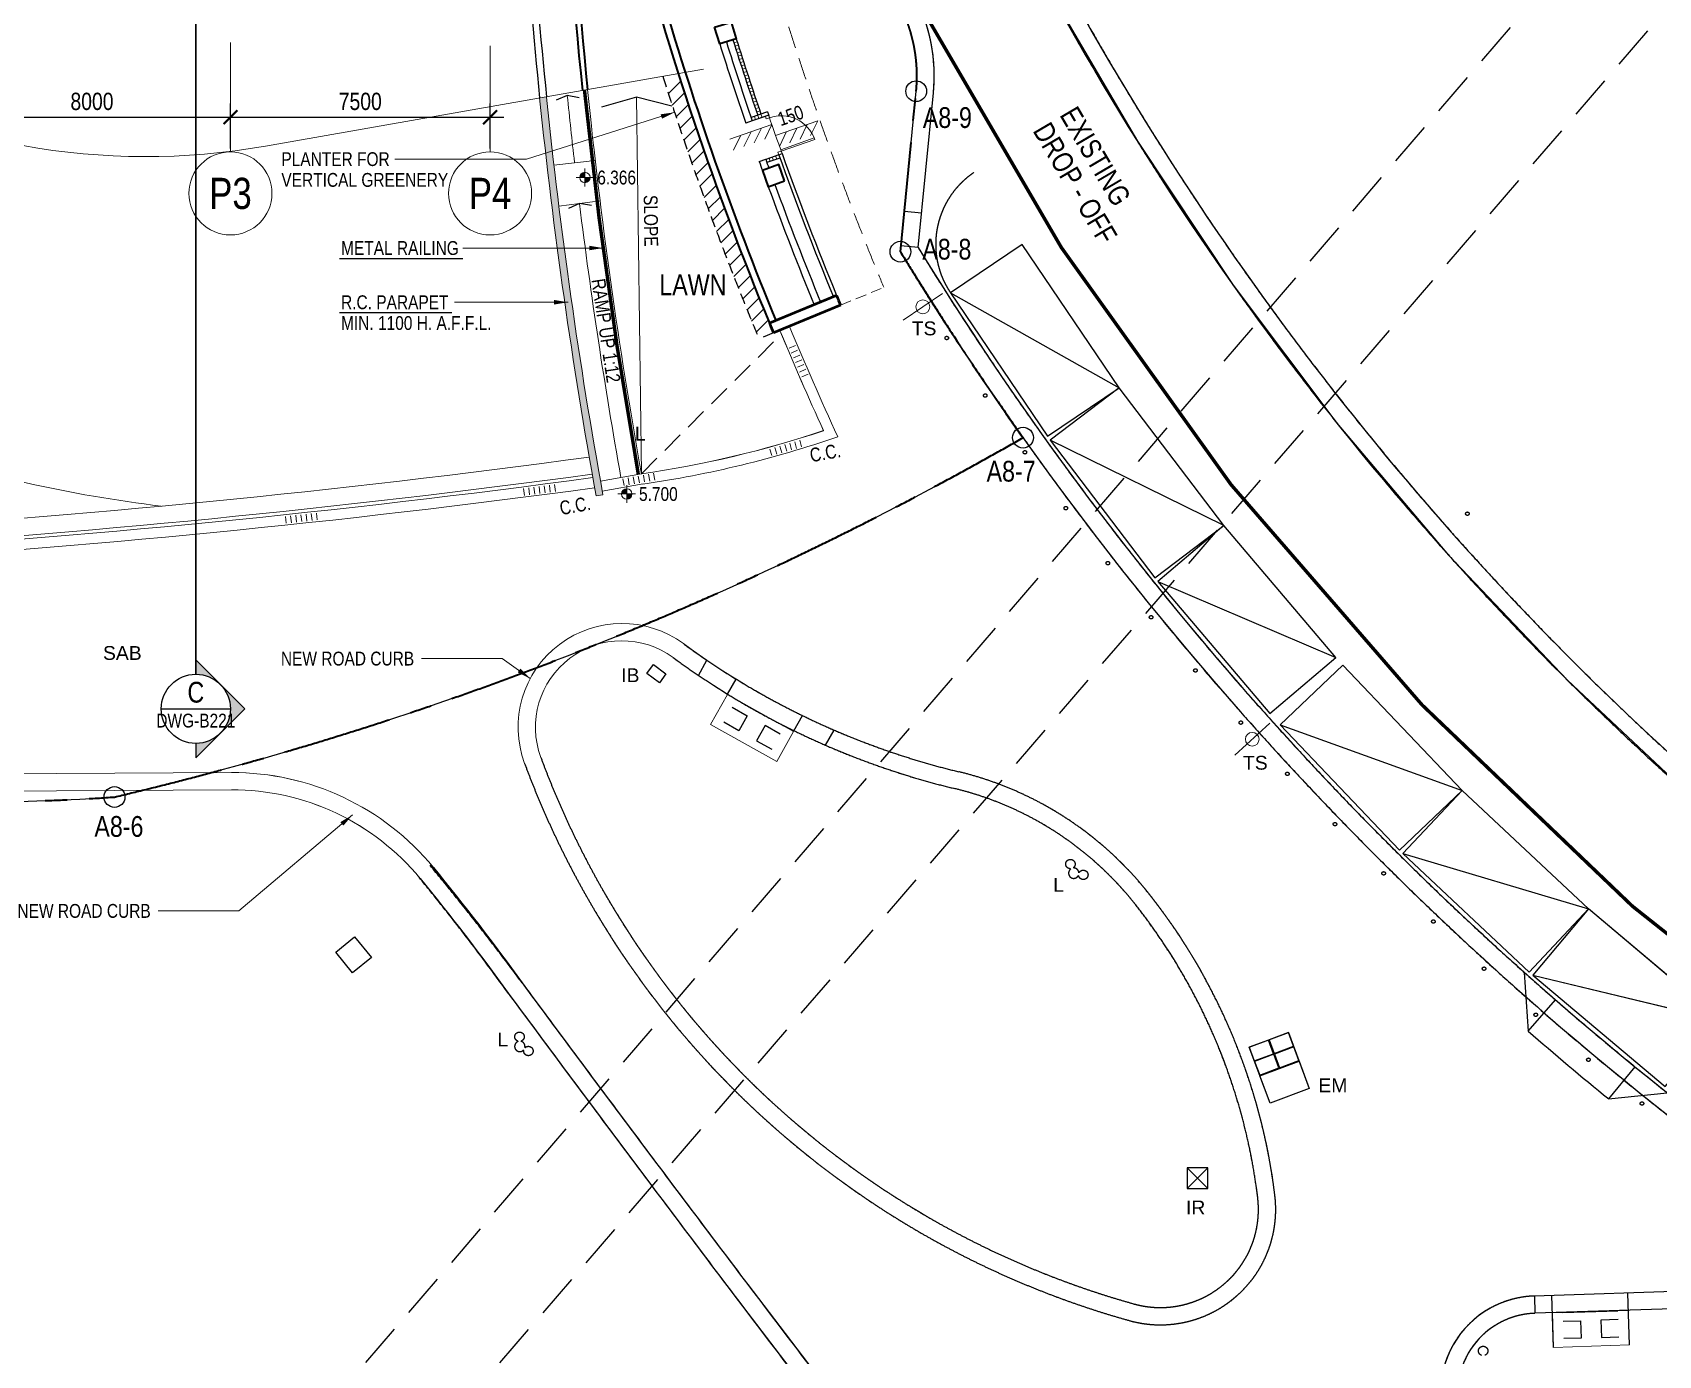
# Model space of a CAD drawing. Header units: millimetres. Extents: x 833576263 to 1668046980, y 817519639 to 1636103653.
# Drawn here: x 834088673 to 834135641, y 817956395 to 817994618 of the extents above; entities that cross this region are included whole.
import ezdxf
from ezdxf.enums import TextEntityAlignment as Align

# ---------------------------------------------------------------- set-up
doc = ezdxf.new("R2010")
doc.units = ezdxf.units.MM
doc.header["$LTSCALE"] = 100
doc.header["$MEASUREMENT"] = 0
for name, pattern in [('C160$0$Hidden', [9.525, 6.35, -3.175]), ('R_LINE_SEC$0$CENTER', [50.8, 31.75, -6.35, 6.35, -6.35]), ('R_P_Grid$0$CENTER', [50.8, 31.75, -6.35, 6.35, -6.35]), ('R_P_LG$0$HIDDEN', [9.525, 6.35, -3.175]), ('R_P_LG$0$HIDDEN2', [4.7625, 3.175, -1.5875]), ('R_site$0$HIDDENX2', [19.05, 12.7, -6.35])]:
    doc.linetypes.add(name, pattern=pattern)
doc.layers.get('Defpoints').update_dxf_attribs({"color": 170})
for name, color, linetype in [('C160$0$+C160', 6, 'C160$0$Hidden'), ('R_LINE_SEC$0$M-REFE', 3, 'Continuous'), ('R_site$0$G-SITE(WHC)', 7, 'R_site$0$HIDDENX2'), ('R_site$0$WHC', 8, 'R_site$0$HIDDENX2'), ('R_Text for GBP from DLN$0$base plan(mm)$0$DLN040__', 7, 'Continuous'), ('T-TITL', 7, 'Continuous'), ('X-REF', 7, 'Continuous')]:
    doc.layers.add(name, color=color, linetype=linetype)
for name, color, linetype, lineweight in [('C160$0$DLN_TRAFFIC SIGN', 6, 'Continuous', 18), ('R_P_Grid$0$RDA0251-PARK', 7, 'R_P_Grid$0$CENTER', 18), ('R_P_Grid$0$RDA0311-PARK', 7, 'Continuous', 25), ('R_P_Grid$0$RDA9101_P46A', 2, 'R_P_Grid$0$CENTER', 35), ('R_P_Grid$0$RDA9102', 1, 'Continuous', 25), ('R_P_LG$0$2-STRU', 2, 'Continuous', 50), ('R_P_LG$0$3-WALL', 3, 'Continuous', 35), ('R_P_LG$0$4-LINE', 7, 'Continuous', 9), ('R_P_LG$0$RDA0322', 1, 'Continuous', 18), ('R_P_LG$0$RDA0324', 7, 'Continuous', 18), ('R_P_LG$0$RDA04011', 4, 'Continuous', 25), ('R_P_LG$0$RDA04031', 3, 'Continuous', 25), ('R_P_LG$0$RDA0612', 7, 'Continuous', 13), ('R_P_LG$0$RDA0621', 7, 'Continuous', 13), ('R_P_LG$0$RDA0624', 7, 'Continuous', 13), ('R_P_LG$0$RDA2142', 1, 'Continuous', 18), ('R_P_LG$0$RDA2202', 3, 'Continuous', 25), ('R_P_LG$0$RDA2203', 11, 'Continuous', 25), ('R_P_LG$0$RDA2301', 7, 'Continuous', 18), ('R_P_LG$0$RDA2302', 7, 'R_P_LG$0$HIDDEN', 18), ('R_P_LG$0$RDA2401', 1, 'Continuous', 18), ('R_P_LG$0$RDA2804S', 2, 'Continuous', 35), ('R_P_LG$0$RDA4701', 7, 'Continuous', 18), ('R_P_LG$0$RDA9801', 7, 'Continuous', 18), ('R_ROAD MARK$0$MMH832__', 252, 'Continuous', 0), ('R_WKCD_PARK$0$000-PAV-Concrete-b', 1, 'Continuous', 25), ('R_WKCD_PARK$0$000-PAV-Reused tiles-b', 3, 'Continuous', 15), ('R_WKCD_PARK$0$4-LINE', 7, 'Continuous', 18), ('R_WKCD_PARK$0$RDA9801', 7, 'Continuous', 18)]:
    doc.layers.add(name, color=color, linetype=linetype, lineweight=lineweight)
for name, color, linetype, true_color in [('C_DWG1002P00L0LGGBP$0$C_CONCRETE SLAB', 7, 'Continuous', 0xf0faf0), ('C_DWG1002P00L0LGGBP$0$C_METAL OR STEEL', 7, 'Continuous', 0xebd7f5), ('C_DWG1002P00L0LGGBP$0$C_UNDERLINE OR FSI', 7, 'Continuous', 0xf56e7d)]:
    doc.layers.add(name, color=color, linetype=linetype, true_color=true_color)
doc.layers.add('R_P_Grid$0$Defpoints-1', color=5, linetype='Continuous', plot=False)
doc.styles.add('R_LINE_SEC$0$ROMANS', font='arial.ttf', dxfattribs={"width": 0.8})
doc.styles.add('R_P_Grid$0$ARIAL', font='arial.ttf', dxfattribs={"width": 0.8})
doc.styles.add('R_P_Grid$0$R_GRID', font='arial.ttf', dxfattribs={"width": 0.8})
doc.styles.add('R_P_LG$0$Arial', font='arial.ttf', dxfattribs={"width": 0.8})
doc.styles.add('R_P_LG$0$romans', font='arial.ttf', dxfattribs={"width": 0.8})
doc.styles.add('R_Text for GBP from DLN$0$base plan(mm)$0$SWIS721 LT', font='swiss.ttf')
doc.dimstyles.new('R_P_Grid$0$GRID', dxfattribs={"dimscale": 200, "dimtxt": 2.5, "dimasz": 2, "dimexe": 2, "dimexo": 0.5, "dimgap": 1, "dimtad": 1, "dimdec": 0, "dimzin": 12, "dimdsep": 46, "dimtxsty": 'R_P_Grid$0$ARIAL', "dimblk": 'R_P_Grid$0$_ArchTick', "dimcen": 2, "dimdle": 2, "dimclrd": 256, "dimclre": 256, "dimclrt": 4, "dimadec": 3, "dimazin": 0, "dimtfac": 1, "dimtdec": 0, "dimtix": 1, "dimtmove": 2, "dimatfit": 3, "dimfxl": 1, "dimtolj": 1, "dimarcsym": 0})
doc.dimstyles.new('R_P_LG$0$M_200LA', dxfattribs={"dimscale": 200, "dimtxt": 2.5, "dimasz": 2, "dimexe": 0.8, "dimexo": 0, "dimgap": 0.75, "dimtad": 1, "dimdec": 0, "dimrnd": 1, "dimzin": 12, "dimdsep": 46, "dimtxsty": 'R_P_LG$0$romans', "dimcen": 2, "dimdle": 1, "dimclrd": 7, "dimclre": 7, "dimclrt": 4, "dimaunit": 1, "dimadec": 3, "dimazin": 0, "dimtfac": 1, "dimtdec": 0, "dimtix": 1, "dimtmove": 2, "dimatfit": 3, "dimfxl": 1, "dimtolj": 1, "dimlwd": 18, "dimlwe": 18, "dimarcsym": 0})

# ---------------------------------------------------------------- blocks, each defined once
blk = doc.blocks.new('R_P_Grid$0$mark-1')
at = {"linetype": 'Continuous'}
blk.add_circle((0, 0), 4, dxfattribs=at)
at = {"color": 3, "style": 'R_P_Grid$0$R_GRID', "width": 0.8}
blk.add_attdef('GRID', text='', height=3, dxfattribs=at).set_placement((0, 0), align=Align.MIDDLE_CENTER)
blk = doc.blocks.new('R_P_Grid$0$_ArchTick')
at = {"color": 0, "linetype": 'ByBlock', "const_width": 0.15}
blk.add_lwpolyline([(-0.5, -0.5), (0.5, 0.5)], dxfattribs=at)
blk = doc.blocks.new('*D202')
at = {"layer": 'Defpoints', "color": 0, "transparency": 16777216}
for p in [(834094390, 817992170), (834086390, 817991170), (834094390, 817991170)]:
    blk.add_point(p, dxfattribs=at)
at = {"layer": 'R_P_Grid$0$RDA0311-PARK', "lineweight": -2, "transparency": 16777216}
for p, q in [((834086390, 817991270), (834086390, 817992570)), ((834094390, 817991270), (834094390, 817992570)), ((834085990, 817992170), (834094790, 817992170))]:
    blk.add_line(p, q, dxfattribs=at)
at = {"layer": 'R_P_Grid$0$RDA0311-PARK', "lineweight": -2, "transparency": 16777216, "xscale": 400, "yscale": 400, "zscale": 400, "rotation": 180}
blk.add_blockref('R_P_Grid$0$_ArchTick', (834086390, 817992170), dxfattribs=at)
at = {"layer": 'R_P_Grid$0$RDA0311-PARK', "lineweight": -2, "transparency": 16777216, "xscale": 400, "yscale": 400, "zscale": 400}
blk.add_blockref('R_P_Grid$0$_ArchTick', (834094390, 817992170), dxfattribs=at)
at = {"layer": 'R_P_Grid$0$RDA0311-PARK', "color": 4, "transparency": 16777216, "insert": (834090390, 817992625), "char_height": 500, "attachment_point": 5, "style": 'R_P_Grid$0$ARIAL'}
blk.add_mtext('\\A1;8000', dxfattribs=at)
blk = doc.blocks.new('*D203')
at = {"layer": 'Defpoints', "color": 0, "transparency": 16777216}
for p in [(834101890, 817992170), (834094390, 817991170), (834101890, 817991170)]:
    blk.add_point(p, dxfattribs=at)
at = {"layer": 'R_P_Grid$0$RDA0311-PARK', "lineweight": -2, "transparency": 16777216}
for p, q in [((834094390, 817991270), (834094390, 817992570)), ((834101890, 817991270), (834101890, 817992570)), ((834093990, 817992170), (834102290, 817992170))]:
    blk.add_line(p, q, dxfattribs=at)
at = {"layer": 'R_P_Grid$0$RDA0311-PARK', "lineweight": -2, "transparency": 16777216, "xscale": 400, "yscale": 400, "zscale": 400, "rotation": 180}
blk.add_blockref('R_P_Grid$0$_ArchTick', (834094390, 817992170), dxfattribs=at)
at = {"layer": 'R_P_Grid$0$RDA0311-PARK', "lineweight": -2, "transparency": 16777216, "xscale": 400, "yscale": 400, "zscale": 400}
blk.add_blockref('R_P_Grid$0$_ArchTick', (834101890, 817992170), dxfattribs=at)
at = {"layer": 'R_P_Grid$0$RDA0311-PARK', "color": 4, "transparency": 16777216, "insert": (834098140, 817992625), "char_height": 500, "attachment_point": 5, "style": 'R_P_Grid$0$ARIAL'}
blk.add_mtext('\\A1;7500', dxfattribs=at)
blk = doc.blocks.new('R_site')
at = {"layer": 'Defpoints'}
blk.add_lwpolyline([(834107449, 818033912), (834107801, 818028934), (834108000, 818027127), (834108438, 818023984), (834109358, 818019079), (834110558, 818014234), (834112034, 818009467), (834113781, 818004792), (834115794, 818000225), (834118065, 817995781), (834120588, 817991475), (834123353, 817987320), (834126352, 817983332), (834129576, 817979521), (834133012, 817975902), (834136651, 817972487)], dxfattribs=at)
at = {"layer": 'R_site$0$G-SITE(WHC)'}
blk.add_lwpolyline([(834037983, 817884580), (834043100, 817891427), (834047474, 817896890), (834157501, 818025261, 0.00078), (834158487, 818022570), (834158487, 818022570, 0.180578), (834175244, 818003906), (834175244, 818003906, 0.101763), (834190066, 817999024), (834069382, 817858220)], format="xyb", close=True, dxfattribs=at)
at = {"layer": 'R_site$0$WHC', "flags": 128}
blk.add_lwpolyline([(834172634, 818037962), (833971591, 817804656)], dxfattribs=at)
blk = doc.blocks.new('R_WKCD_PARK')
for p, q in [((834107909, 817976044), (834108154, 817976482)), ((834108751, 817975501), (834108996, 817975938)), ((834110669, 817974447), (834110914, 817974885)), ((834111580, 817974027), (834111825, 817974466)), ((834132612, 817956630), (834132565, 817958129)), ((834134800, 817956699), (834134752, 817958198)), ((834132081, 817957614), (834132065, 817958113)), ((834132881, 817957639), (834134468, 817957689))]:
    blk.add_line(p, q)
at = {"flags": 128}
for points in [[(834108886, 817975123), (834109321, 817974877), (834109075, 817974442), (834108640, 817974688)], [(834110272, 817974346), (834109837, 817974592), (834109590, 817974157), (834110025, 817973911)], [(834132891, 817957383), (834133391, 817957397), (834133404, 817956897), (834132904, 817956883)], [(834134479, 817957431), (834133979, 817957418), (834133992, 817956919), (834134492, 817956932)]]:
    blk.add_lwpolyline(points, dxfattribs=at)
at = {"layer": 'R_WKCD_PARK$0$000-PAV-Concrete-b'}
for p, q in [((834113742, 817988285), (834114198, 817992922)), ((834114256, 817988403), (834114696, 817992873)), ((834108934, 817958147), (834113480, 817952190)), ((834109332, 817958449), (834113876, 817952495)), ((834143150, 817958464), (834132054, 817958113)), ((834143166, 817957964), (834132070, 817957613))]:
    blk.add_line(p, q, dxfattribs=at)
at = {"layer": 'R_WKCD_PARK$0$000-PAV-Concrete-b', "flags": 128}
for points in [[(834115191, 817987098), (834120062, 817984355), (834117262, 817988498), (834115191, 817987098), (834117991, 817982956), (834120062, 817984355)], [(834123084, 817980372), (834120062, 817984355), (834118070, 817982844), (834121093, 817978861), (834123084, 817980372), (834118070, 817982844)], [(834121178, 817978754), (834126320, 817976560), (834123084, 817980372), (834121178, 817978754), (834124414, 817974942), (834126320, 817976560)], [(834124712, 817974612), (834129972, 817972720), (834126521, 817976337), (834124712, 817974612), (834128163, 817970994), (834129972, 817972720)], [(834128260, 817970897), (834133616, 817969296), (834129972, 817972720), (834128260, 817970897), (834131904, 817967474), (834133616, 817969296)], [(834132007, 817967383), (834137442, 817966077), (834133616, 817969296), (834132007, 817967383), (834135833, 817964164), (834137442, 817966077)], [(834131765, 817967464), (834131878, 817965765), (834132666, 817966671)], [(834134960, 817964739), (834134202, 817963808), (834135895, 817963986)]]:
    blk.add_lwpolyline(points, dxfattribs=at)
at = {"layer": 'R_WKCD_PARK$0$000-PAV-Concrete-b'}
for points in [[(834100255, 817970491, -0.015598), (834102816, 817967160, 0.002863), (834109332, 817958449)], [(834099868, 817970174, -0.01561), (834102412, 817966865, 0.002864), (834108934, 817958147)]]:
    blk.add_lwpolyline(points, format="xyb", dxfattribs=at)
for centre, radius, start, end in [((834194324, 818037563), 86455, 204.00869, 224.46035), ((834194324, 818037563), 86955, 204.00702, 224.46035), ((834109720, 817993362), 4500, 354.3828, 27.5822), ((834109720, 817993362), 5000, 354.3828, 27.5822), ((834109720, 817993362), 5000, 354.3828, 27.5822), ((834194308, 818037550), 94434, 211.44529, 234.3951), ((834194308, 818037550), 93934, 211.5474, 234.3951), ((834194316, 818037555), 86443, 224.46035, 233.49304), ((834194316, 818037555), 86943, 224.46035, 233.49304), ((834194308, 818037550), 95134, 228.98722, 230.81717), ((834132142, 817955314), 2800, 91.812, 216.459), ((834132142, 817955314), 2300, 91.812, 216.459)]:
    blk.add_arc(centre, radius, start, end, dxfattribs=at)
at = {"layer": 'R_WKCD_PARK$0$000-PAV-Reused tiles-b', "flags": 128}
for points in [[(834108747, 817975494), (834110657, 817974426), (834110169, 817973553), (834108259, 817974621)], [(834132581, 817957629), (834134768, 817957699), (834134800, 817956699), (834132612, 817956630)]]:
    blk.add_lwpolyline(points, close=True, dxfattribs=at)
at = {"layer": 'R_WKCD_PARK$0$4-LINE'}
for centre, radius, start, end in [((834105700, 817974544), 3000, 53.6956, 200.3048), ((834105700, 817974544), 2500, 53.6956, 200.3048), ((834120676, 817994928), 22295, 233.6956, 256.3806), ((834120676, 817994928), 22795, 233.6956, 256.3806), ((834127397, 817982572), 25635, 200.3048, 254.3654), ((834127397, 817982572), 26135, 200.3048, 254.3654), ((834113072, 817963542), 10000, 38.403, 76.3806), ((834113072, 817963542), 9500, 38.403, 76.3806), ((834107210, 817958895), 16980, 6.9771, 38.403), ((834107210, 817958895), 17480, 6.9771, 38.403), ((834121252, 817960613), 3333, 254.3654, 6.9771), ((834121252, 817960613), 2833, 254.3654, 6.9771)]:
    blk.add_arc(centre, radius, start, end, dxfattribs=at)
at = {"layer": 'R_WKCD_PARK$0$RDA9801'}
for p, q in [((834094417, 817973237), (834086263, 817973196)), ((834086265, 817972696), (834094419, 817972737))]:
    blk.add_line(p, q, dxfattribs=at)
for radius in [7500, 7000]:
    blk.add_arc((834094455, 817965737), radius, 39.3414, 90.2887, dxfattribs=at)
blk = doc.blocks.new('R_P_LG$0$LMark-FFL-1')
h = blk.add_hatch(color=256)
h.paths.add_polyline_path([(0, 0.75, 0.414214), (-0.75, 0), (0, 0)])
h.paths.add_polyline_path([(0.75, 0), (0, 0), (0, -0.75, 0.414214)])
for p, q in [((-1.28, 0), (1.28, 0)), ((0, 1.28), (0, -1.28))]:
    blk.add_line(p, q)
blk.add_circle((0, 0), 0.75)
at = {"color": 7, "style": 'R_P_LG$0$romans', "width": 0.8}
blk.add_attdef('FFL', (1.03, 1.03), '', height=2, dxfattribs=at)
blk = doc.blocks.new('R_P_LG$0$A$C1FB4705D')
at = {"layer": 'R_P_LG$0$RDA2142'}
for points in [[(120, 0), (75, 0), (75, 1024), (120, 1024)], [(0, -100), (75, -100), (75, 0), (0, 0)], [(1099, -100), (1174, -100), (1174, 0), (1099, 0)]]:
    blk.add_lwpolyline(points, close=True, dxfattribs=at)
blk.add_arc((75, 0), 1024, 0, 90, dxfattribs=at)
blk = doc.blocks.new('R_P_LG$0$A$C170C299E')
at = {"layer": 'R_P_LG$0$RDA0324'}
for p, q in [((-951, 168), (-1287, -168)), ((-634, 168), (-970, -168)), ((-317, 168), (-653, -168)), ((0, 168), (-336, -168)), ((334, -168), (-2, -504)), ((651, -168), (315, -504)), ((968, -168), (632, -504)), ((1285, -168), (949, -504))]:
    blk.add_line(p, q, dxfattribs=at)
blk.add_lwpolyline([(-1287, 168), (0, 168), (0, -168), (1285, -168)], dxfattribs=at)
blk = doc.blocks.new('*U642')
h = blk.add_hatch(color=256)
h.paths.add_polyline_path([(7.07, 0), (3.54, 3.54, -0.414214), (3.54, -3.54)])
h.paths.add_polyline_path([(3.54, -3.54, -0.198912), (0, -5), (0, -7.07)])
h.paths.add_polyline_path([(3.54, 3.54), (0, 7.07), (0, 5, -0.198912)])
blk.add_line((-5, 0), (5, 0))
blk.add_lwpolyline([(0, -5), (0, -7.07), (7.07, 0), (0, 7.07), (0, 5)])
blk.add_circle((0, 0), 5)
at = {"style": 'R_LINE_SEC$0$ROMANS', "width": 0.8}
blk.add_attdef('MARKNO', text='', height=3, dxfattribs=at).set_placement((0, 0), align=Align.BOTTOM_CENTER)
at = {"color": 4, "style": 'R_LINE_SEC$0$ROMANS', "width": 0.8}
blk.add_attdef('DWGNO', text='', height=2, dxfattribs=at).set_placement((0, -3.3), align=Align.BOTTOM_CENTER)
blk = doc.blocks.new('R_LINE_SEC')
at = {"layer": 'R_LINE_SEC$0$M-REFE', "linetype": 'R_LINE_SEC$0$CENTER', "const_width": 50}
blk.add_lwpolyline([(834093390, 818029703), (834093390, 817976078)], dxfattribs=at)
at = {"layer": 'R_LINE_SEC$0$M-REFE', "xscale": 200, "yscale": 200, "zscale": 200}
blk.add_blockref('*U642', (834093390, 817975078), dxfattribs=at).add_auto_attribs({'DWGNO': 'DWG-B221', 'MARKNO': 'C'})
blk = doc.blocks.new('C_DWG1002P00L0LGGBP')
at = {"layer": 'C_DWG1002P00L0LGGBP$0$C_CONCRETE SLAB'}
h = blk.add_hatch(color=256, dxfattribs=at)
edge = h.paths.add_edge_path()
edge.add_line((834104953, 817981230), (834105150, 817981265))
edge.add_arc((834252540, 818008027), 149800, 185.85397, 190.29092, ccw=False)
edge.add_line((834103521, 817992748), (834103322, 817992728))
edge.add_arc((834252540, 818008027), 150000, 185.85397, 190.29092)
at = {"layer": 'C_DWG1002P00L0LGGBP$0$C_METAL OR STEEL', "const_width": 100}
blk.add_lwpolyline([(834106172, 817981854, -0.018854), (834104616, 817992955)], format="xyb", dxfattribs=at)
at = {"layer": 'C_DWG1002P00L0LGGBP$0$C_UNDERLINE OR FSI'}
for p, q in [((834097537, 817988091), (834101107, 817988091)), ((834097537, 817986525), (834100784, 817986525))]:
    blk.add_line(p, q, dxfattribs=at)
blk = doc.blocks.new('R_ROAD MARK')
at = {"layer": 'R_ROAD MARK$0$MMH832__', "const_width": 150, "flags": 128}
for points in [[(834135028, 818042362, 0.011712), (834134888, 818039723, 0.645758), (834232427, 817991639)], [(834135278, 818042348, 0.011738), (834135138, 818039715, 0.645761), (834232268, 817991832)]]:
    blk.add_lwpolyline(points, format="xyb", dxfattribs=at)
blk = doc.blocks.new('C160$0$TS')
at = {"layer": 'C160$0$DLN_TRAFFIC SIGN'}
blk.add_line((834126.707, 818031.929), (834126.707, 818030.558), dxfattribs=at)
blk.add_circle((834126.707, 818031.244), 0.2, dxfattribs=at)
blk = doc.blocks.new('C160')
at = {"layer": 'C160$0$+C160'}
for p, q in [((834123.084, 817980.372), (834118.07, 817982.844)), ((834122.024, 817961.817), (834122.624, 817961.217)), ((834122.024, 817961.217), (834122.624, 817961.817))]:
    blk.add_line(p, q, dxfattribs=at)
for points in [[(834129.315, 818022.117), (834122.294, 818020.591, 0.140799), (834118.063, 818018.314, 0.311038), (834114.892, 818002.186, 0.089482), (834132.262, 817976.659, 0.039433), (834142.592, 817967.671, 0.237152), (834153.211, 817965.833, 0.143098), (834160.27, 817970.41, 0.064469), (834164.508, 817976.844), (834165.028, 817977.91)], [(834129.421, 818021.629), (834122.4, 818020.103, 0.140799), (834118.413, 818017.957, 0.310989), (834115.35, 818002.387, 0.089475), (834132.619, 817977.009, 0.039433), (834142.889, 817968.073, 0.237171), (834153.067, 817966.311, 0.143112), (834159.891, 817970.737, 0.064469), (834164.059, 817977.063), (834164.579, 817978.129)], [(834113.742, 817988.285), (834114.198, 817992.922), (834114.198, 817992.922, 0.145882), (834113.709, 817995.446, -0.036519), (834108.44, 818007.62)], [(834108.913, 818007.785, 0.036519), (834114.152, 817995.677, -0.145882), (834114.696, 817992.873)], [(834113.742, 817988.285, 0.100474), (834139.329, 817960.77, 0.100152)], [(834114.256, 817988.403, 0.100023), (834139.62, 817961.177)], [(834102.886, 817973.503, 0.240358), (834120.354, 817957.404, 0.535138), (834124.56, 817961.018, 0.137987), (834120.908, 817969.753, 0.167242), (834115.426, 817973.26, -0.099306), (834107.476, 817976.961, -0.099306)], [(834103.355, 817973.676, 0.240358), (834120.489, 817957.885, 0.535138), (834124.064, 817960.958, 0.137987), (834120.516, 817969.443, 0.167242), (834115.309, 817972.774, -0.099306), (834107.18, 817976.558, -0.099306)], [(834100.156, 817970.557, -0.013923), (834102.815, 817967.162, 0.002864), (834109.332, 817958.449)], [(834100.183, 817970.579, -0.016021), (834102.816, 817967.16, 0.002863), (834109.332, 817958.449)], [(834099.797, 817970.262, -0.016032), (834102.412, 817966.865, 0.002864), (834108.934, 817958.147)], [(834056.292, 817817.691), (834061.782, 817819.976, 0.191803), (834065.701, 817823.802), (834083.127, 817862.995, -0.137723), (834095.581, 817878.021, 0.038667), (834116.472, 817894.993, 0.067646), (834133.142, 817915.771), (834141.771, 817930.131, 0.625274), (834131.969, 817945.206, -0.140277), (834121.241, 817946.886, -0.135027), (834113.876, 817952.495, -0.001971), (834109.332, 817958.449, -0.001971)], [(834108.934, 817958.147, 0.001971), (834113.48, 817952.19, 0.132644), (834121.041, 817946.428)]]:
    blk.add_lwpolyline(points, format="xyb", dxfattribs=at)
at = {"layer": 'C160$0$+C160', "const_width": 0.1}
blk.add_lwpolyline([(834114.152, 817995.677, 0.140627), (834148.547, 817959.548)], format="xyb", dxfattribs=at)
at = {"layer": 'C160$0$+C160'}
for points in [[(834114.256, 817988.403), (834114.696, 817992.873)], [(834114.354, 817989.399), (834113.857, 817989.447)], [(834114.256, 817988.403), (834113.759, 817988.452)], [(834115.191, 817987.098), (834120.062, 817984.355)], [(834121.178, 817978.754), (834126.32, 817976.56)], [(834124.712, 817974.612), (834129.972, 817972.72)], [(834128.26, 817970.897), (834133.616, 817969.296)], [(834132.007, 817967.383), (834137.442, 817966.077)], [(834143.15, 817958.464), (834132.054, 817958.113)], [(834143.166, 817957.964), (834132.07, 817957.613)]]:
    blk.add_lwpolyline(points, dxfattribs=at)
for points in [[(834120.062, 817984.355), (834117.262, 817988.498), (834115.191, 817987.098), (834117.991, 817982.956)], [(834123.084, 817980.372), (834120.062, 817984.355), (834118.07, 817982.844), (834121.093, 817978.861)], [(834126.32, 817976.56), (834123.084, 817980.372), (834121.178, 817978.754), (834124.414, 817974.942)], [(834106.61, 817976.359), (834106.971, 817976.09), (834106.78, 817975.833), (834106.419, 817976.102)], [(834129.972, 817972.72), (834126.521, 817976.337), (834124.712, 817974.612), (834128.163, 817970.994)], [(834133.616, 817969.296), (834129.972, 817972.72), (834128.26, 817970.897), (834131.904, 817967.474)], [(834137.442, 817966.077), (834133.616, 817969.296), (834132.007, 817967.383), (834135.833, 817964.164)], [(834097.431, 817968.048), (834097.974, 817968.49), (834098.46, 817967.894), (834097.918, 817967.451)], [(834124.949, 817965.725), (834125.554, 817964.113), (834124.423, 817963.688), (834123.818, 817965.3)], [(834124.949, 817965.725), (834124.393, 817965.516), (834124.541, 817965.122), (834125.097, 817965.331)], [(834124.374, 817965.509), (834123.818, 817965.3), (834123.966, 817964.907), (834124.522, 817965.115)], [(834125.104, 817965.312), (834124.548, 817965.104), (834124.696, 817964.71), (834125.252, 817964.919)], [(834124.529, 817965.097), (834123.973, 817964.888), (834124.121, 817964.494), (834124.677, 817964.703)], [(834125.259, 817964.9), (834125.554, 817964.113), (834124.423, 817963.688), (834124.128, 817964.476)], [(834122.624, 817961.817), (834122.024, 817961.817), (834122.024, 817961.217), (834122.624, 817961.217)]]:
    blk.add_lwpolyline(points, close=True, dxfattribs=at)
for centre in [(834115.082, 817985.792), (834116.194, 817984.129), (834117.34, 817982.49), (834118.521, 817980.876), (834130.12, 817980.715), (834119.735, 817979.287), (834120.983, 817977.724), (834122.264, 817976.188), (834123.577, 817974.679), (834124.921, 817973.199), (834126.296, 817971.747), (834127.702, 817970.324), (834129.138, 817968.932), (834130.602, 817967.57), (834132.095, 817966.239), (834133.616, 817964.94), (834135.164, 817963.674)]:
    blk.add_circle(centre, 0.05, dxfattribs=at)
for centre, radius, start, end in [((834117.262, 817988.498), 2.5, 124.0519, 214.0519), ((834118.75, 817970.33), 0.15, 124.9566, 335.1974), ((834118.75, 817970.33), 0.15, 4.9566, 95.1974), ((834102.749, 817965.324), 0.15, 106.8363, 317.0772), ((834102.749, 817965.324), 0.15, 346.8363, 77.0772), ((834132.142, 817955.314), 2.8, 91.812, 216.459), ((834132.142, 817955.314), 2.3, 91.812, 216.459)]:
    blk.add_arc(centre, radius, start, end, dxfattribs=at)
for points in [[(834118.653, 817970.458), (834118.598, 817970.458), (834118.546, 817970.492), (834118.526, 817970.547), (834118.5, 817970.617), (834118.537, 817970.695), (834118.607, 817970.721), (834118.677, 817970.746), (834118.755, 817970.71), (834118.781, 817970.64), (834118.801, 817970.585), (834118.784, 817970.526), (834118.742, 817970.49)], [(834118.909, 817970.35), (834118.937, 817970.398), (834118.992, 817970.425), (834119.049, 817970.415), (834119.123, 817970.402), (834119.173, 817970.332), (834119.16, 817970.258), (834119.147, 817970.184), (834119.077, 817970.135), (834119.003, 817970.148), (834118.945, 817970.158), (834118.903, 817970.203), (834118.893, 817970.257)], [(834102.696, 817965.476), (834102.644, 817965.493), (834102.606, 817965.541), (834102.604, 817965.6), (834102.601, 817965.674), (834102.66, 817965.737), (834102.735, 817965.74), (834102.81, 817965.742), (834102.873, 817965.684), (834102.875, 817965.609), (834102.877, 817965.551), (834102.842, 817965.5), (834102.791, 817965.479)], [(834102.907, 817965.294), (834102.948, 817965.33), (834103.009, 817965.339), (834103.06, 817965.312), (834103.127, 817965.277), (834103.152, 817965.194), (834103.116, 817965.128), (834103.081, 817965.062), (834102.999, 817965.037), (834102.933, 817965.072), (834102.881, 817965.1), (834102.855, 817965.156), (834102.862, 817965.21)], [(834130.533, 817956.398), (834130.481, 817956.415), (834130.443, 817956.463), (834130.441, 817956.521), (834130.438, 817956.596), (834130.496, 817956.659), (834130.571, 817956.662), (834130.646, 817956.665), (834130.709, 817956.606), (834130.712, 817956.531), (834130.714, 817956.473), (834130.679, 817956.422), (834130.628, 817956.401)]]:
    blk.add_open_spline(points, degree=3, knots=[0, 0, 0, 0, 1, 1, 1, 2, 2, 2, 3, 3, 3, 4, 4, 4, 4], dxfattribs=at)
at = {"layer": 'C160$0$DLN_TRAFFIC SIGN'}
for p, rotation in [((1979331.179, 586856.894), 124.1478945782212), ((2000631.608, 753149.336), 132.3774081251579)]:
    blk.add_blockref('C160$0$TS', p, dxfattribs=dict(at, rotation=rotation))
blk = doc.blocks.new('R_Text for GBP from DLN')
at = {"layer": 'R_Text for GBP from DLN$0$base plan(mm)$0$DLN040__', "style": 'R_Text for GBP from DLN$0$base plan(mm)$0$SWIS721 LT'}
for s, p in [('TS', (834114070, 817985869)), ('L', (834106070, 817982829)), ('SAB', (834090708, 817976492)), ('IB', (834105678, 817975849)), ('TS', (834123638, 817973320)), ('L', (834118154, 817969791)), ('L', (834102101, 817965323)), ('EM', (834125817, 817964000)), ('IR', (834121992, 817960471))]:
    blk.add_text(s, height=400, dxfattribs=at).set_placement(p)
blk = doc.blocks.new('R_P_Grid')
at = {"layer": 'R_P_Grid$0$Defpoints-1'}
blk.add_lwpolyline([(834108440.4, 818007620.1, -0.1997282), (834109168.7, 818019975.9, -0.0208452), (834108001, 818027127), (834067586.5, 818026987.1), (834068728.4, 818017529.2, 0.0161813), (834046498.6, 818014112.4, 0.1579728), (834065282.7, 817978992.6, 0.1381183), (834075161, 817973700.8, 0.0719948), (834091040.6, 817972530.6, 0.0723741), (834117284.3, 817982913.2, -0.0170396), (834113742.4, 817988285.2), (834114198.4, 817992921.6, 0.1458816), (834113708.6, 817995445.6, -0.0365185)], format="xyb", close=True, dxfattribs=at)
at = {"layer": 'R_P_Grid$0$RDA0251-PARK'}
for p, q in [((834101890, 818024712.4), (834101890, 817991170)), ((834094390, 818019726.7), (834094390, 817991170))]:
    blk.add_line(p, q, dxfattribs=at)
at = {"layer": 'R_P_Grid$0$RDA9101_P46A'}
blk.add_lwpolyline([(834116993, 818077298.7), (834130474, 818097143.7), (834143758.4, 818116699.7), (833974486.8, 818116699.7, 0.0534924), (833969964, 818084413.7), (833969890, 818040226.7), (833969957.4, 818008440.1, 0.0555536), (834021539.8, 818015825.8, -0.0332765), (834067877.4, 818024578), (834068728.4, 818017529.2, 0.0161813), (834046498.6, 818014112.4, 0.1579728), (834065282.7, 817978992.6, 0.1381183), (834075161, 817973700.8, 0.0719948), (834091040.6, 817972530.6, 0.0723741), (834117284.3, 817982913.2, -0.0170396), (834113742.4, 817988285.2), (834114198.4, 817992921.6, 0.1458816), (834113708.6, 817995445.6, -0.0365185), (834108440.4, 818007620.1, -0.1997282), (834109168.7, 818019975.9, -0.0208452), (834108001, 818027127, -0.1498646)], format="xyb", close=True, dxfattribs=at)
at = {"layer": 'R_P_Grid$0$RDA9102'}
for centre in [(834114198.4, 817992921.6), (834113742.4, 817988285.2), (834117284.3, 817982913.2), (834091040.6, 817972530.6)]:
    blk.add_circle(centre, 300, dxfattribs=at)
at = {"layer": 'R_P_Grid$0$RDA0251-PARK', "xscale": 300, "yscale": 300, "zscale": 300}
for p, values in [((834094390, 817989970), {'GRID': 'P3'}), ((834101890, 817989970), {'GRID': 'P4'})]:
    blk.add_blockref('R_P_Grid$0$mark-1', p, dxfattribs=at).add_auto_attribs(values)
at = {"layer": 'R_P_Grid$0$RDA9102', "style": 'R_P_Grid$0$ARIAL', "width": 0.8}
for s, p in [('A8-9', (834114391.2, 817991860.8)), ('A8-8', (834114376.3, 817988058.1)), ('A8-7', (834116232.7, 817981643.3)), ('A8-6', (834090460, 817971380))]:
    blk.add_text(s, height=600, rotation=0.00001, dxfattribs=at).set_placement(p)
at = {"layer": 'R_P_Grid$0$RDA0311-PARK'}
for base, p1, p2, picture, middle in [((834094390, 817992170), (834086390, 817991170), (834094390, 817991170), '*D202', (834090390, 817992625.3)), ((834101890, 817992170), (834094390, 817991170), (834101890, 817991170), '*D203', (834098140, 817992625.3))]:
    dim = blk.add_linear_dim(base=base, p1=p1, p2=p2, dimstyle='R_P_Grid$0$GRID', dxfattribs=at)
    dim.commit()
    dim.dimension.update_dxf_attribs({"geometry": picture, "text_midpoint": middle})
blk = doc.blocks.new('R_P_LG')
at = {"layer": 'R_P_LG$0$4-LINE'}
h = blk.add_hatch(dxfattribs=at)
h.set_pattern_fill('_USER', color=256, scale=100, angle=-0.73175758, double=1, pattern_type=0)
h.set_pattern_definition([(18.913, (834109621.13, 817992225.22), (-32.412, 94.6), []), (108.913, (834109621.13, 817992225.22), (-94.6, -32.412), [])])
edge = h.paths.add_edge_path()
edge.add_arc((834196843.2169, 818022109.295), 91999.5139, 198.912513786, 198.974792149, ccw=False)
edge.add_line((834109810.3344, 817992290.0407), (834109431.9286, 817992160.3911))
edge.add_arc((834196843.9403, 818022109.5432), 92400.2787, 198.912513979, 198.974522223)
edge.add_line((834109464.3922, 817992065.8072), (834109842.7983, 817992195.4569))
h = blk.add_hatch(dxfattribs=at)
h.set_pattern_fill('_USER', color=256, scale=100, double=1, pattern_type=0)
h.set_pattern_definition([(19.644, (834110042.37, 817991019.13), (-33.618, 94.18), []), (109.644, (834110042.37, 817991019.13), (-94.18, -33.618), [])])
edge = h.paths.add_edge_path()
edge.add_arc((834196875.6825, 818022014.7054), 91999.5139, 199.644271365, 199.706549728, ccw=False)
edge.add_line((834110230.7267, 817991086.3659), (834109854.0075, 817990951.8941))
edge.add_arc((834196876.4026, 818022014.9628), 92400.2787, 199.644271558, 199.706279802)
edge.add_line((834109887.6764, 817990857.7325), (834110264.3958, 817990992.2044))
at = {"layer": 'R_P_LG$0$RDA0612', "linetype": 'R_P_LG$0$HIDDEN'}
h = blk.add_hatch(dxfattribs=at)
h.set_pattern_fill('ANSI31', color=256, scale=100)
h.set_pattern_definition([(45, (2.9, -7.9), (-224.50640303, 224.50640303), [])])
edge = h.paths.add_edge_path()
edge.add_line((834107327.2263, 817993431.7968), (834106880.3319, 817993353.2294))
edge.add_arc((834196879.0586, 818022006.9746), 94450.0288, 197.660406185, 202.564216751)
edge.add_line((834109659.1755, 817985764.7352), (834110075.3227, 817985936.9246))
edge.add_arc((834196858.8696, 818022008.5365), 93981.6216, 197.702060376, 202.57023052, ccw=False)
at = {"layer": 'R_P_LG$0$RDA0621'}
h = blk.add_hatch(dxfattribs=at)
h.set_pattern_fill('_USER', color=256, scale=100, pattern_type=0)
h.set_pattern_definition([(18.136, (834109715.77, 817992257.87), (-31.1272, 95.032), [])])
edge = h.paths.add_edge_path()
edge.add_line((834108905.6132, 817994410.0439), (834109001.1071, 817994439.7253))
edge.add_arc((834196876.1408, 818022014.8692), 92100.0006, 197.421832509, 198.850170773)
edge.add_line((834109715.7666, 817992257.8655), (834109621.1299, 817992225.556))
edge.add_arc((834196876.1409, 818022014.8692), 92200.0007, 197.421663827, 198.850170771, ccw=False)
at = {"layer": 'R_P_LG$0$RDA0624', "lineweight": 18}
h = blk.add_hatch(dxfattribs=at)
h.set_pattern_fill('DOTS', color=4, scale=90, angle=45, style=0)
h.set_pattern_definition([(45, (0, 0), (-50.513940681, 151.541822043), [0, -142.875])])
h.paths.add_polyline_path([(834023042.8602, 818010017.0877, -0.0469794105), (834087592.4086, 818020388.9736, -0.01635881), (834088573.1495, 818020421.0696), (834091396.5953, 818020421.0696, -0.0121473096), (834090782.7579, 818020569.6643), (834073470.9741, 818025208.3428, 0.0372492311), (834021539.7889, 818015825.7688, -0.0561869279), (833969363.6877, 818008422.2874, 0.4057052637), (833955668.2659, 817994334.2822), (833955655.7003, 817965708.069), (833961655.7009, 817965708.069), (833961668.2653, 817994331.6485, -0.4057052637), (833969535.848, 818002424.7579, 0.0561869279)])
at = {"layer": 'R_P_LG$0$RDA4701'}
h = blk.add_hatch(dxfattribs=at)
h.set_pattern_fill('_USER', color=256, scale=150, angle=11.14467153, pattern_type=0)
h.set_pattern_definition([(23.6198, (834104404.5, 818010483.49), (-60.0998, 137.4337), [])])
h.paths.add_polyline_path([(834110919.701, 817984605.6492), (834111102.9459, 817984685.7823), (834110692.2637, 817985624.9123), (834110509.0189, 817985544.7791)])
h = blk.add_hatch(dxfattribs=at)
h.set_pattern_fill('_USER', color=256, scale=150, angle=93.7788256, pattern_type=0)
h.set_pattern_definition([(106.25395, (834080280.99, 817978303.15), (-144.0046, -41.9843), [])])
h.paths.add_polyline_path([(834109929.4828, 817982365.0056), (834109873.5037, 817982557.0117), (834110857.5351, 817982843.9042), (834110913.5141, 817982651.8981)])
h = blk.add_hatch(dxfattribs=at)
h.set_pattern_fill('_USER', color=256, scale=150, angle=87.6632071, pattern_type=0)
h.set_pattern_definition([(100.1383, (834080035.25, 817981395.16), (-147.65785, -26.4038), [])])
h.paths.add_polyline_path([(834106718.9322, 817981697.9253), (834106683.7271, 817981894.8025), (834105674.7319, 817981714.3766), (834105709.9369, 817981517.4995)])
h = blk.add_hatch(dxfattribs=at)
h.set_pattern_fill('_USER', color=256, scale=150, angle=84.95203164, pattern_type=0)
h.set_pattern_definition([(97.42715, (834077177.84, 817982329.96), (-148.7415, -19.3898), [])])
h.paths.add_polyline_path([(834103845.9752, 817981370.2137), (834103820.1221, 817981568.5357), (834102803.7218, 817981436.0386), (834102829.5749, 817981237.7166)])
h = blk.add_hatch(dxfattribs=at)
h.set_pattern_fill('_USER', color=256, scale=150, angle=83.63331992, pattern_type=0)
h.set_pattern_definition([(96.10844, (834070326.66, 817982114.88), (-149.14834, -15.9616), [])])
h.paths.add_polyline_path([(834096965.6405, 817980541.646), (834096944.3584, 817980740.5105), (834095925.1781, 817980631.4397), (834095946.4602, 817980432.5752)])
at = {"layer": 'R_P_LG$0$2-STRU'}
for p, q in [((834111901.0769, 817987017.032), (834109959.3006, 817986217.3413)), ((834112015.7762, 817986739.8269), (834110075.3229, 817985936.9241))]:
    blk.add_line(p, q, dxfattribs=at)
for radius, start, end in [(91900, 202.384807554, 202.571843582), (94000, 202.384779736, 202.569754686)]:
    blk.add_arc((834196876.1403, 818022014.869), radius, start, end, dxfattribs=at)
at = {"layer": 'R_P_LG$0$3-WALL'}
for centre, radius, start, end in [((834196876.1403, 818022014.869), 94000, 187.265647585, 202.384779736), ((834252540, 818008026.7), 148750, 179.655834221, 185.819312514), ((834252540, 818008026.7), 148600, 180.044103318, 185.815114219), ((834196876.1402, 818022014.869), 93800, 196.357892584, 202.384782332)]:
    blk.add_arc(centre, radius, start, end, dxfattribs=at)
at = {"layer": 'R_P_LG$0$4-LINE'}
blk.add_line((834105078.9375, 817981658.6313), (834106260.201, 817981869.8575), dxfattribs=at)
for points in [[(834104910.8668, 817981462.8327, -0.0184140076), (834082843.079, 817979291.4951, -0.0779970155), (834071020.7297, 817980411.143, -0.2554958459), (834061807.5652, 817989000.8472, -0.228304919), (834062799.8022, 817996661.8621), (834056525.9999, 818004622.7069, -0.2026240576), (834054407.2832, 818012350.377, -0.3338828864), (834058534.2997, 818016549.585, -0.0119410876), (834075021.5256, 818018632.9662, -0.0119410876)], [(834104857.9877, 817981758.4065, -0.0184034957), (834082824.7141, 817979590.9324, -0.0779970155), (834071094.9809, 817980701.8091, -0.2554958459), (834062092.325, 817989095.25, -0.2348736073), (834063170.4628, 817996676.2052), (834056761.624, 818004808.3981, -0.2026240576), (834054704.664, 818012310.8211, -0.3338828864), (834058579.006, 818016252.9348, -0.0119410876), (834075052.0177, 818018334.5198)], [(834106302.5375, 817981572.8598, 0.0483318025), (834111932.6884, 817982939.8131, -0.0093075665), (834110537.1513, 817986128.5348)], [(834110260.1278, 817986013.3915, 0.0084221419), (834111521.8521, 817983116.4694, -0.2171223471)], [(834106260.201, 817981869.8575, 0.0455515464), (834111521.8521, 817983116.4694, 23.5236424413)], [(834106260.201, 817981869.8575, 0.0455515464), (834111521.8521, 817983116.4694, 23.5236424413)]]:
    blk.add_lwpolyline(points, format="xyb", dxfattribs=at)
blk.add_lwpolyline([(834105131.744, 817981363.3154), (834106313.0076, 817981574.5416)], dxfattribs=at)
blk.add_arc((834196876.1403, 818022014.869), 93800, 202.569949277, 204.500116386, dxfattribs=at)
at = {"layer": 'R_P_LG$0$RDA2202'}
for p, q in [((834109464.3922, 817992065.8072), (834109275.1896, 817992000.9825)), ((834110230.7267, 817991086.3659), (834110324.9065, 817991119.9839)), ((834109664.1452, 817990888.8682), (834109852.9341, 817990954.9012))]:
    blk.add_line(p, q, dxfattribs=at)
for centre, radius, start, end in [((834252540, 818008026.7), 150000, 183.822553729, 185.853970921), ((834252540, 818008026.7), 149800, 183.827664878, 185.848464546), ((834196876.1403, 818022014.869), 92600, 197.420992732, 198.912514001), ((834196876.1403, 818022014.869), 92400, 197.421327551, 198.912514001), ((834196876.1403, 818022014.869), 92000, 199.644271473, 202.384806201), ((834196876.1403, 818022014.869), 91900, 199.644271475, 202.384807554), ((834196876.1403, 818022014.869), 92600, 199.641505636, 199.810440983), ((834196876.1403, 818022014.869), 92400, 199.642291605, 199.810096372), ((834196876.1403, 818022014.869), 92600, 200.119813884, 202.384798141), ((834196876.1403, 818022014.869), 92400, 200.120138848, 202.384800816)]:
    blk.add_arc(centre, radius, start, end, dxfattribs=at)
at = {"layer": 'R_P_LG$0$RDA2203'}
for p, q in [((834109905.0387, 817992322.4883), (834109431.8552, 817992160.941)), ((834109937.3996, 817992227.8692), (834109464.3922, 817992065.8072)), ((834110230.7267, 817991086.3659), (834109854.0075, 817990951.8941)), ((834110264.3958, 817990992.2044), (834109887.6254, 817990857.7144))]:
    blk.add_line(p, q, dxfattribs=at)
for radius, start, end in [(92200, 197.421663824, 198.850170779), (92100, 197.421832505, 198.850170779), (91900, 198.850168237, 198.912514001)]:
    blk.add_arc((834196876.1403, 818022014.869), radius, start, end, dxfattribs=at)
at = {"layer": 'R_P_LG$0$RDA2301'}
for p, q in [((834103736.0494, 817990780.7068), (834104928.0703, 817990918.8589)), ((834105067.8265, 817989753.2754), (834103876.9341, 817989605.7108)), ((834106260.201, 817981869.8575), (834105078.9375, 817981658.6313)), ((834105149.7769, 817981265.4956), (834104952.994, 817981229.7663))]:
    blk.add_line(p, q, dxfattribs=at)
at = {"layer": 'R_P_LG$0$RDA2301', "color": 9, "linetype": 'R_P_LG$0$HIDDEN', "lineweight": 5}
blk.add_line((834106260.201, 817981869.8575), (834110190.5225, 817985790.4702), dxfattribs=at)
at = {"layer": 'R_P_LG$0$RDA2301'}
for points in [[(834081824.1538, 817993778.2888, 0.1778868518), (834095400.4886, 817991334.987), (834108054.5299, 817993559.6622)], [(834106260.201, 817981869.8575, 0.0458828379), (834111521.8521, 817983114.5348, -0.008363943), (834110260.1278, 817986011.4568)]]:
    blk.add_lwpolyline(points, format="xyb", dxfattribs=at)
for centre, radius, start, end in [((834252540, 818008026.7), 148690, 185.817634215, 190.138127206), ((834252540, 818008026.7), 148600, 185.815114219, 190.138127206), ((834252540, 818008026.7), 150000, 185.853970921, 190.290916133), ((834252540, 818008026.7), 149800, 185.853970921, 190.290916133), ((834196876.1403, 818022014.869), 91900, 198.912514001, 199.644271473), ((834097253.753, 818020636.1515), 40000, 251.68619615, 263.01255695)]:
    blk.add_arc(centre, radius, start, end, dxfattribs=at)
at = {"layer": 'R_P_LG$0$RDA2302', "ltscale": 0.5}
blk.add_line((834112015.7761, 817986739.8268), (834113263.211, 817987255.9785), dxfattribs=at)
at = {"layer": 'R_P_LG$0$RDA2302'}
blk.add_arc((834196876.1403, 818022014.869), 90550, 187.256922285, 202.573237843, dxfattribs=at)
at = {"layer": 'R_P_LG$0$RDA2401', "color": 3, "lineweight": 25}
for p, q in [((834104119.5403, 817992794.919), (834103796.6296, 817992659.9055)), ((834104463.446, 817992729.8893), (834104119.5403, 817992794.919)), ((834104473.1472, 817989673.3052), (834104153.3032, 817989531.1791)), ((834104818.4077, 817989615.9016), (834104473.1472, 817989673.3052))]:
    blk.add_line(p, q, dxfattribs=at)
at = {"layer": 'R_P_LG$0$RDA2401'}
blk.add_line((834106260.201, 817981869.8575), (834106118.743, 817992750.3183), dxfattribs=at)
at = {"layer": 'R_P_LG$0$RDA2401', "color": 3, "lineweight": 25}
blk.add_lwpolyline([(834107136.4123, 817992491.7661), (834106118.743, 817992750.3183), (834105108.1395, 817992465.3964)], dxfattribs=at)
at = {"layer": 'R_P_LG$0$RDA2401'}
for start, end in [(185.859516563, 186.605145243), (187.065967447, 190.138127474)]:
    blk.add_arc((834252540, 818008026.7), 149200, start, end, dxfattribs=at)
at = {"layer": 'R_P_LG$0$RDA2804S'}
for points in [[(834108375.2309, 817994768.7859), (834108852.6987, 817994917.1925), (834109001.1054, 817994439.7248), (834108523.6376, 817994291.3181)], [(834110396.9965, 817990332.6856), (834110226.2353, 817990802.6224), (834109756.2985, 817990631.8612), (834109927.0597, 817990161.9244)]]:
    blk.add_lwpolyline(points, close=True, dxfattribs=at)
at = {"layer": 'R_P_LG$0$RDA9801'}
for p, q in [((834094416.8442, 817973236.7131), (834086262.5751, 817973195.6268)), ((834086265.0944, 817972695.6332), (834094419.3635, 817972736.7194))]:
    blk.add_line(p, q, dxfattribs=at)
for points in [[(834104840.4938, 817981856.9492, -0.0184000982), (834082818.5925, 817979690.7449, -0.0779970155), (834071119.7313, 817980798.6978, -0.2554958459), (834062187.2449, 817989126.7176, -0.2371585484), (834063294.8205, 817996679.9658, -0.2321877957)], [(834104754.0172, 817982349.7982, -0.0183839116), (834082787.9844, 817980189.8071, -0.0779970155), (834071243.4833, 817981283.1412, -0.2554958459), (834062661.8445, 817989284.0555, -0.2321877957), (834063618.9089, 817996268.7292, -0.2321877957)]]:
    blk.add_lwpolyline(points, format="xyb", dxfattribs=at)
at = {"layer": 'R_P_LG$0$RDA9801', "color": 4, "linetype": 'R_P_LG$0$HIDDEN2', "lineweight": 25}
blk.add_lwpolyline([(834107327.2263, 817993431.7968, 0.0212445946), (834110075.3227, 817985936.9246), (834109659.1755, 817985764.7352, -0.021400176), (834106880.3319, 817993353.2294)], format="xyb", dxfattribs=at)
at = {"layer": 'R_P_LG$0$RDA9801'}
for centre, radius, start, end in [((834094454.6334, 817965736.8083), 7500, 39.34139255, 90.2886893), ((834094454.6334, 817965736.8083), 7000, 39.34139255, 90.2886893), ((834048154.4372, 817927784.6465), 67367.1424, 35.766772927, 39.341392545), ((834048154.4372, 817927784.6465), 66867.1424, 35.764153282, 39.341392545)]:
    blk.add_arc(centre, radius, start, end, dxfattribs=at)
at = {"layer": 'R_P_LG$0$RDA0322'}
ref = blk.add_blockref('R_P_LG$0$LMark-FFL-1', (834104630.349, 817990428.7325), dxfattribs=dict(at, xscale=200, yscale=200, zscale=200))
ref.add_attrib('FFL', '6.366', dxfattribs={"layer": '0', "color": 7, "height": 400, "rotation": 0.00000095, "style": 'R_P_LG$0$romans', "width": 0.8}).set_placement((834105545.6706, 817990428.7091), align=Align.MIDDLE)
ref = blk.add_blockref('R_P_LG$0$LMark-FFL-1', (834105836.1279, 817981285.0016), dxfattribs=dict(at, xscale=200, yscale=200, zscale=200))
ref.add_attrib('FFL', '5.700', dxfattribs={"layer": '0', "color": 7, "height": 400, "rotation": 0.00000095, "style": 'R_P_LG$0$romans', "width": 0.8}).set_placement((834106751.4496, 817981284.9782), align=Align.MIDDLE)
at = {"layer": 'R_P_LG$0$RDA0324', "rotation": 19.19286084872066}
blk.add_blockref('R_P_LG$0$A$C170C299E', (834110084.1867, 817991802.8383), dxfattribs=at)
at = {"layer": 'R_P_LG$0$RDA2142', "xscale": -0.9999999999999996, "rotation": 289.2783927383211}
blk.add_blockref('R_P_LG$0$A$C1FB4705D', (834110324.9065, 817991119.9838), dxfattribs=at)
at = {"layer": 'R_P_LG$0$RDA0324', "style": 'R_P_LG$0$Arial', "width": 0.8}
blk.add_text('150', height=400, rotation=19.19286122, dxfattribs=at).set_placement((834110284.3367, 817991907.9786))
at = {"layer": 'R_P_LG$0$RDA04011', "width": 0.8}
for s, style, p in [('PLANTER FOR ', 'R_P_LG$0$Arial', (834095861.3114, 817990759.5306)), ('VERTICAL GREENERY ', 'R_P_LG$0$Arial', (834095861.3114, 817990159.5306)), ('METAL RAILING', 'R_P_LG$0$romans', (834097584.3114, 817988191.1711)), ('R.C. PARAPET', 'R_P_LG$0$romans', (834097584.3114, 817986624.5804)), ('MIN. 1100 H. A.F.F.L.', 'R_P_LG$0$romans', (834097584.3114, 817986024.5804)), ('NEW ROAD CURB', 'R_P_LG$0$romans', (834095847.4759, 817976329.7858)), ('NEW ROAD CURB', 'R_P_LG$0$romans', (834088237.8361, 817969039.4059))]:
    blk.add_text(s, height=400, dxfattribs=dict(at, style=style)).set_placement(p)
at = {"layer": 'R_P_LG$0$RDA04011', "style": 'R_P_LG$0$Arial', "oblique": 359.9999994, "width": 0.8}
blk.add_text('SLOPE', height=400, rotation=270.74486634, dxfattribs=at).set_placement((834106327.4799, 817989921.5881))
at = {"layer": 'R_P_LG$0$RDA04011', "style": 'R_P_LG$0$Arial', "width": 0.8}
for rotation, p in [(10.13832659, (834111166.4816, 817982200.7381)), (10.29091465, (834103940.9711, 817980672.2003))]:
    blk.add_text('C.C.', height=400, rotation=rotation, dxfattribs=at).set_placement(p)
at = {"layer": 'R_P_LG$0$RDA04031', "style": 'R_P_LG$0$Arial', "width": 0.8}
for s, p in [('EXISTING', (834118326.7324, 817992237.216)), ('DROP - OFF', (834117551.2216, 817991780.5072))]:
    blk.add_text(s, height=600, rotation=300.49440786, dxfattribs=at).set_placement(p)
at = {"layer": 'R_P_LG$0$RDA04031', "color": 4, "style": 'R_P_LG$0$Arial', "width": 0.8}
blk.add_text('RAMP UP 1:12', height=400, rotation=278.60204746, dxfattribs=at).set_placement((834104813.9581, 817987473.2215))
at = {"layer": 'R_P_LG$0$RDA04031', "style": 'R_P_LG$0$Arial', "width": 0.8}
blk.add_text('LAWN', height=600, dxfattribs=at).set_placement((834106779.5352, 817987029.0738))
at = {"layer": 'R_P_LG$0$RDA04011'}
for points, override in [([(834107217.9686, 817992312.7687), (834102942, 817990959.5306), (834099140, 817990959.5306)], {"dimtad": 0}), ([(834105152.3962, 817988391.1711), (834101103.0373, 817988391.1711)], {"dimgap": 0.75, "dimtad": 0}), ([(834104140.7747, 817986824.5804), (834100863.4915, 817986824.5804)], {"dimgap": 0.75, "dimtad": 0}), ([(834103051.1116, 817975952.2991), (834102243.5045, 817976529.7858), (834099907.0829, 817976529.7858)], {"dimtad": 0}), ([(834097915.7783, 817972012.8565), (834094629.7356, 817969239.4059), (834092297.4431, 817969239.4059)], {"dimtad": 0})]:
    blk.add_leader(points, dimstyle='R_P_LG$0$M_200LA', override=override, dxfattribs=at)

msp = doc.modelspace()

# ---------------------------------------------------------------- block references
at = {"layer": 'X-REF'}
for name in ['R_P_Grid', 'C_DWG1002P00L0LGGBP']:
    msp.add_blockref(name, (0, 0), dxfattribs=at)

# ---------------------------------------------------------------- next in the draw order: block references
msp.add_blockref('R_site', (0, 0), dxfattribs=at)

# ---------------------------------------------------------------- next in the draw order: block references
for name in ['R_WKCD_PARK', 'R_ROAD MARK', 'R_LINE_SEC']:
    msp.add_blockref(name, (0, 0), dxfattribs=at)

# ---------------------------------------------------------------- next in the draw order: block references
at = {"layer": 'X-REF', "xscale": 1000, "yscale": 1000, "zscale": 1000}
msp.add_blockref('C160', (0, 0), dxfattribs=at)

# ---------------------------------------------------------------- next in the draw order: block references
at = {"layer": 'T-TITL'}
msp.add_blockref('R_Text for GBP from DLN', (0, 0), dxfattribs=at)
at = {"layer": 'X-REF'}
for name in ['R_P_LG', 'R_Text for GBP from DLN']:
    msp.add_blockref(name, (0, 0), dxfattribs=at)

doc.saveas('drawing.dxf')
